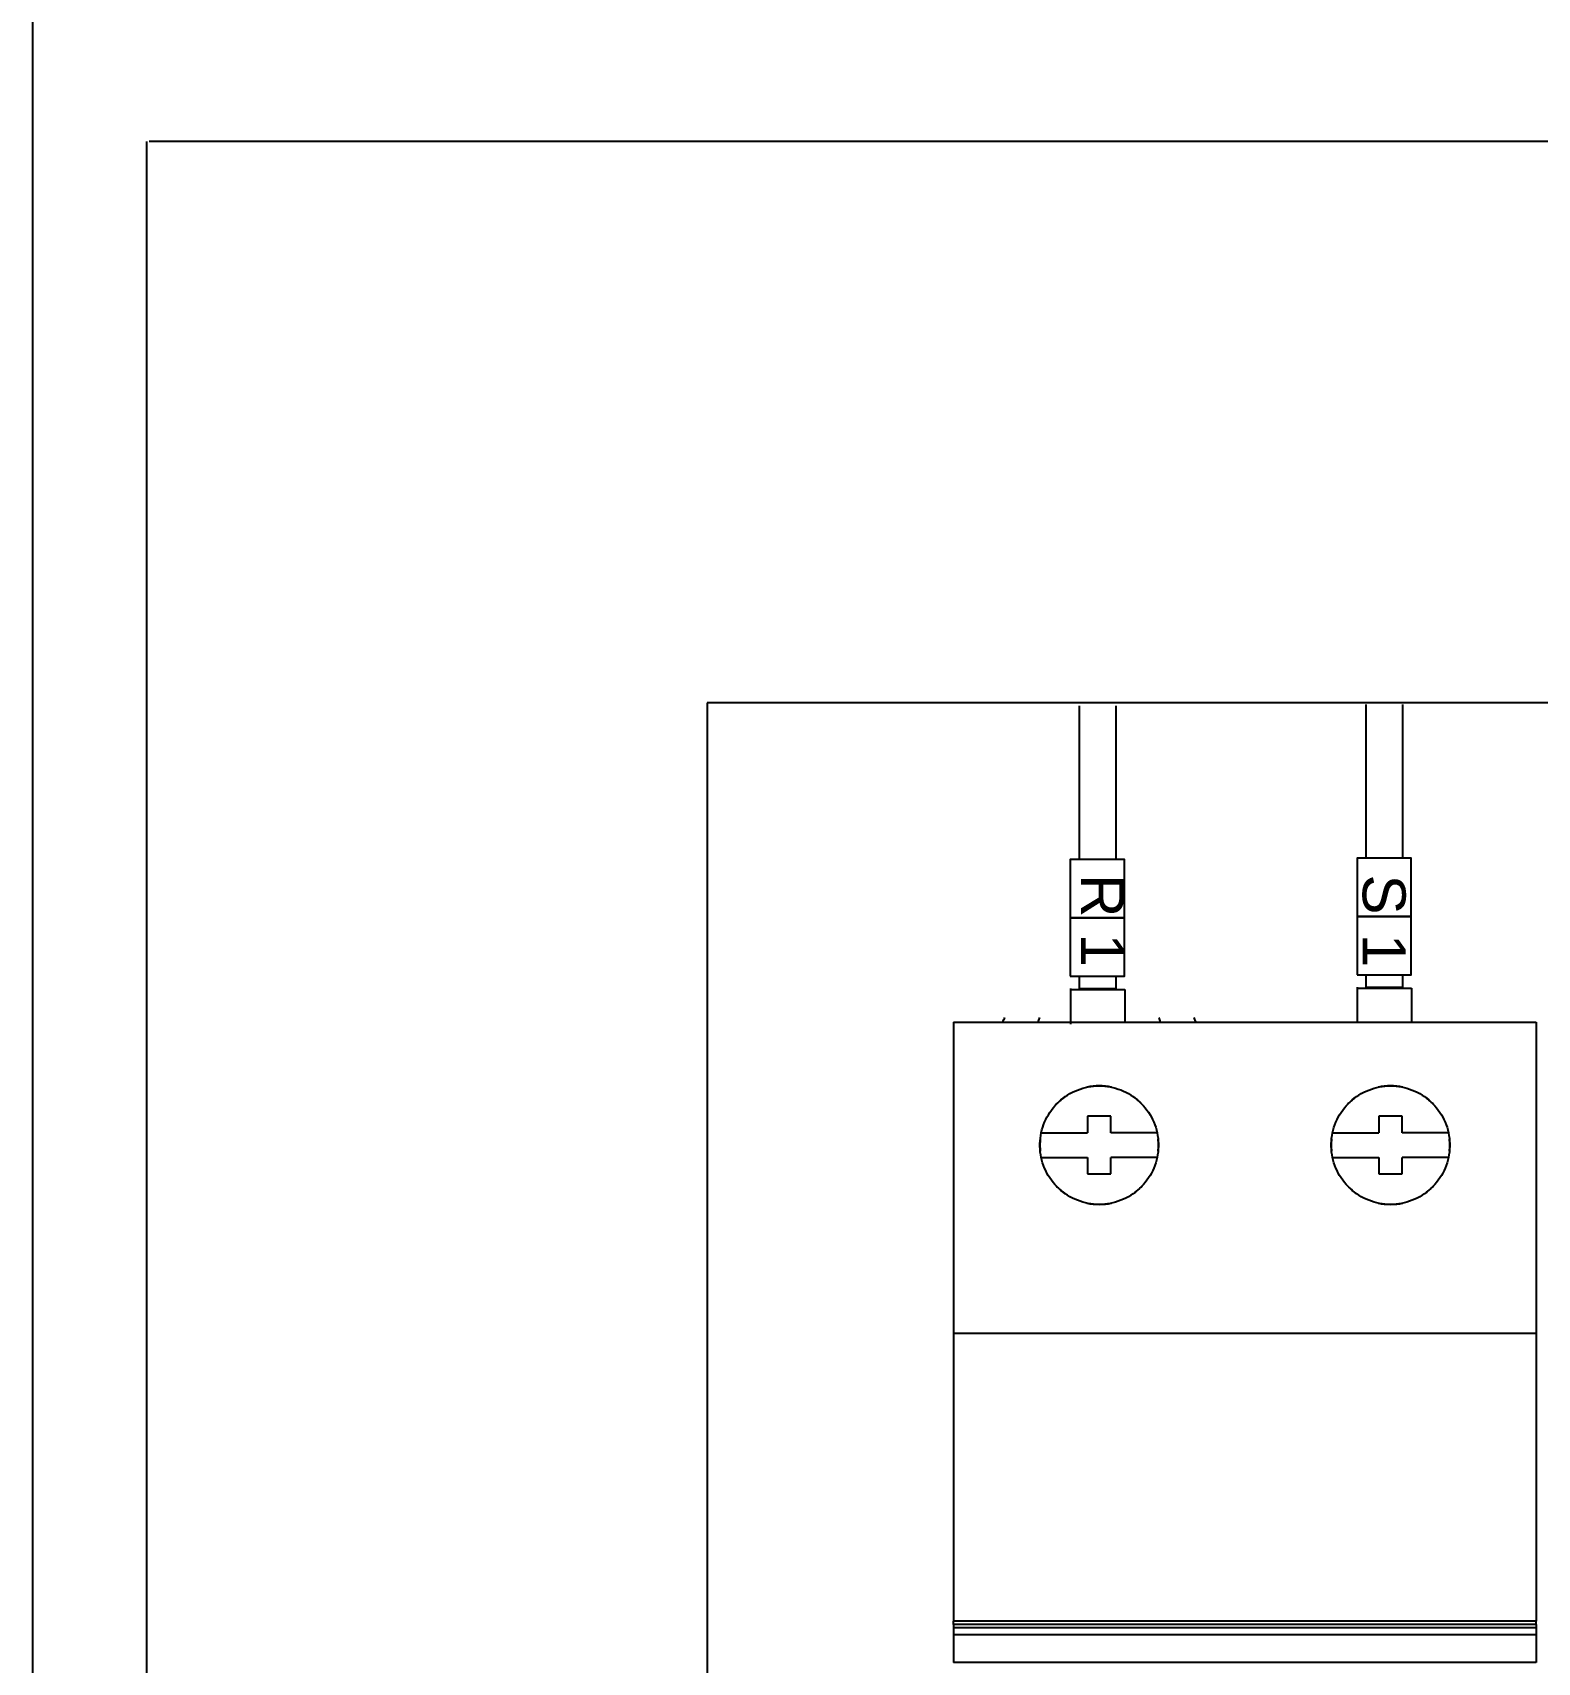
# Model space of a CAD drawing. Header units: millimetres. Extents: x 3609 to 5941, y 2453 to 3731.
# Drawn here: x 4131.8 to 4219.4, y 2758.4 to 2853.3 of the extents above; entities that cross this region are included whole.
import ezdxf

# ---------------------------------------------------------------- set-up
doc = ezdxf.new("R2010")
doc.units = ezdxf.units.MM
doc.styles.get("Standard").update_dxf_attribs({"font": 'arial.ttf'})

msp = doc.modelspace()

# ---------------------------------------------------------------- linework, layer by layer
for p, q in [((4131.79, 2905.1), (4131.79, 2453.1)), ((4138.427, 2846.942), (4138.427, 2510.903)), ((4468.576, 2846.925), (4138.576, 2846.925)), ((4171.042, 2814.284), (4171.042, 2543.584)), ((4431.542, 2814.284), (4171.042, 2814.284)), ((4192.687, 2814.1), (4192.687, 2805.164)), ((4194.838, 2805.164), (4194.838, 2814.1)), ((4209.372, 2814.178), (4209.372, 2805.242)), ((4211.524, 2805.242), (4211.524, 2814.178)), ((4192.687, 2801.795), (4192.687, 2801.745)), ((4194.838, 2801.745), (4194.838, 2801.795)), ((4209.372, 2801.873), (4209.372, 2801.823)), ((4211.524, 2801.823), (4211.524, 2801.873)), ((4192.687, 2798.376), (4192.687, 2797.66)), ((4194.838, 2797.66), (4194.838, 2798.376)), ((4209.372, 2798.454), (4209.372, 2797.738)), ((4211.524, 2797.738), (4211.524, 2798.454)), ((4192.181, 2797.66), (4192.181, 2795.574)), ((4192.181, 2797.597), (4195.345, 2797.597)), ((4192.687, 2797.66), (4194.838, 2797.66)), ((4195.345, 2797.597), (4195.345, 2795.637)), ((4208.866, 2797.738), (4208.866, 2795.651)), ((4208.866, 2797.675), (4212.03, 2797.675)), ((4209.372, 2797.738), (4211.524, 2797.738)), ((4212.03, 2797.675), (4212.03, 2795.715)), ((4185.376, 2795.706), (4185.376, 2777.606)), ((4185.376, 2795.706), (4219.279, 2795.706)), ((4188.225, 2795.706), (4188.256, 2795.754)), ((4188.256, 2795.754), (4188.284, 2795.805)), ((4188.284, 2795.805), (4188.31, 2795.858)), ((4188.31, 2795.858), (4188.333, 2795.914)), ((4188.333, 2795.914), (4188.353, 2795.973)), ((4190.302, 2795.761), (4190.287, 2795.706)), ((4190.32, 2795.814), (4190.302, 2795.761)), ((4190.34, 2795.865), (4190.32, 2795.814)), ((4190.363, 2795.914), (4190.34, 2795.865)), ((4190.388, 2795.961), (4190.363, 2795.914)), ((4197.353, 2795.888), (4197.325, 2795.944)), ((4197.378, 2795.83), (4197.353, 2795.888)), ((4197.399, 2795.77), (4197.378, 2795.83)), ((4197.416, 2795.706), (4197.399, 2795.77)), ((4199.35, 2795.973), (4199.37, 2795.914)), ((4199.37, 2795.914), (4199.394, 2795.858)), ((4199.394, 2795.858), (4199.42, 2795.805)), ((4199.42, 2795.805), (4199.448, 2795.754)), ((4199.448, 2795.754), (4199.479, 2795.706)), ((4219.279, 2795.706), (4219.279, 2777.606)), ((4192.152, 2791.541), (4192.295, 2791.618)), ((4192.295, 2791.618), (4192.441, 2791.688)), ((4192.441, 2791.688), (4192.591, 2791.75)), ((4192.591, 2791.75), (4192.743, 2791.806)), ((4192.743, 2791.806), (4192.897, 2791.854)), ((4192.897, 2791.854), (4193.053, 2791.895)), ((4193.053, 2791.895), (4193.21, 2791.929)), ((4193.21, 2791.929), (4193.368, 2791.955)), ((4193.368, 2791.955), (4193.528, 2791.974)), ((4193.528, 2791.974), (4193.689, 2791.986)), ((4193.689, 2791.986), (4193.852, 2791.989)), ((4193.852, 2791.989), (4194.014, 2791.986)), ((4194.014, 2791.986), (4194.175, 2791.974)), ((4194.175, 2791.974), (4194.335, 2791.956)), ((4194.335, 2791.956), (4194.493, 2791.929)), ((4194.493, 2791.929), (4194.65, 2791.896)), ((4194.65, 2791.896), (4194.806, 2791.854)), ((4194.806, 2791.854), (4194.961, 2791.806)), ((4194.961, 2791.806), (4195.113, 2791.751)), ((4195.113, 2791.751), (4195.262, 2791.688)), ((4195.262, 2791.688), (4195.408, 2791.618)), ((4195.408, 2791.618), (4195.551, 2791.542)), ((4209.102, 2791.54), (4209.245, 2791.617)), ((4209.245, 2791.617), (4209.391, 2791.687)), ((4209.391, 2791.687), (4209.541, 2791.75)), ((4209.541, 2791.75), (4209.693, 2791.806)), ((4209.693, 2791.806), (4209.847, 2791.854)), ((4209.847, 2791.854), (4210.003, 2791.895)), ((4210.003, 2791.895), (4210.161, 2791.929)), ((4210.161, 2791.929), (4210.319, 2791.955)), ((4210.319, 2791.955), (4210.479, 2791.974)), ((4210.479, 2791.974), (4210.64, 2791.986)), ((4210.64, 2791.986), (4210.803, 2791.989)), ((4210.803, 2791.989), (4210.966, 2791.986)), ((4210.966, 2791.986), (4211.127, 2791.974)), ((4211.127, 2791.974), (4211.287, 2791.955)), ((4211.287, 2791.955), (4211.445, 2791.929)), ((4211.445, 2791.929), (4211.603, 2791.895)), ((4211.603, 2791.895), (4211.759, 2791.854)), ((4211.759, 2791.854), (4211.913, 2791.806)), ((4211.913, 2791.806), (4212.065, 2791.75)), ((4212.065, 2791.75), (4212.215, 2791.687)), ((4212.215, 2791.687), (4212.361, 2791.617)), ((4212.361, 2791.617), (4212.504, 2791.541)), ((4191.073, 2790.583), (4191.172, 2790.711)), ((4191.172, 2790.711), (4191.277, 2790.835)), ((4191.277, 2790.835), (4191.387, 2790.953)), ((4191.387, 2790.953), (4191.503, 2791.065)), ((4191.503, 2791.065), (4191.623, 2791.172)), ((4191.623, 2791.172), (4191.749, 2791.274)), ((4191.749, 2791.274), (4191.879, 2791.369)), ((4191.879, 2791.369), (4192.014, 2791.458)), ((4192.014, 2791.458), (4192.152, 2791.541)), ((4195.551, 2791.542), (4195.689, 2791.459)), ((4195.689, 2791.459), (4195.824, 2791.37)), ((4195.824, 2791.37), (4195.954, 2791.274)), ((4195.954, 2791.274), (4196.08, 2791.173)), ((4196.08, 2791.173), (4196.2, 2791.066)), ((4196.2, 2791.066), (4196.316, 2790.953)), ((4196.316, 2790.953), (4196.426, 2790.835)), ((4196.426, 2790.835), (4196.531, 2790.712)), ((4196.531, 2790.712), (4196.63, 2790.584)), ((4208.023, 2790.581), (4208.122, 2790.709)), ((4208.122, 2790.709), (4208.227, 2790.833)), ((4208.227, 2790.833), (4208.337, 2790.951)), ((4208.337, 2790.951), (4208.452, 2791.064)), ((4208.452, 2791.064), (4208.573, 2791.171)), ((4208.573, 2791.171), (4208.698, 2791.272)), ((4208.698, 2791.272), (4208.828, 2791.368)), ((4208.828, 2791.368), (4208.963, 2791.457)), ((4208.963, 2791.457), (4209.102, 2791.54)), ((4212.504, 2791.541), (4212.643, 2791.458)), ((4212.643, 2791.458), (4212.778, 2791.368)), ((4212.778, 2791.368), (4212.908, 2791.273)), ((4212.908, 2791.273), (4213.033, 2791.171)), ((4213.033, 2791.171), (4213.154, 2791.064)), ((4213.154, 2791.064), (4213.269, 2790.951)), ((4213.269, 2790.951), (4213.379, 2790.833)), ((4213.379, 2790.833), (4213.484, 2790.71)), ((4213.484, 2790.71), (4213.583, 2790.581)), ((4190.564, 2789.579), (4190.616, 2789.732)), ((4190.616, 2789.732), (4190.675, 2789.882)), ((4190.675, 2789.882), (4190.741, 2790.029)), ((4190.741, 2790.029), (4190.814, 2790.173)), ((4190.814, 2790.173), (4190.894, 2790.313)), ((4190.894, 2790.313), (4190.981, 2790.45)), ((4190.981, 2790.45), (4191.073, 2790.583)), ((4193.181, 2790.218), (4193.181, 2789.26)), ((4194.522, 2790.218), (4193.181, 2790.218)), ((4194.522, 2789.26), (4194.522, 2790.218)), ((4196.63, 2790.584), (4196.722, 2790.451)), ((4196.722, 2790.451), (4196.809, 2790.314)), ((4196.809, 2790.314), (4196.889, 2790.174)), ((4196.889, 2790.174), (4196.962, 2790.03)), ((4196.962, 2790.03), (4197.028, 2789.883)), ((4197.028, 2789.883), (4197.087, 2789.733)), ((4197.087, 2789.733), (4197.139, 2789.58)), ((4207.515, 2789.577), (4207.567, 2789.73)), ((4207.567, 2789.73), (4207.626, 2789.88)), ((4207.626, 2789.88), (4207.692, 2790.027)), ((4207.692, 2790.027), (4207.765, 2790.171)), ((4207.765, 2790.171), (4207.844, 2790.311)), ((4207.844, 2790.311), (4207.931, 2790.448)), ((4207.931, 2790.448), (4208.023, 2790.581)), ((4210.133, 2790.218), (4210.133, 2789.26)), ((4211.474, 2790.218), (4210.133, 2790.218)), ((4211.474, 2789.26), (4211.474, 2790.218)), ((4213.583, 2790.581), (4213.675, 2790.449)), ((4213.675, 2790.449), (4213.762, 2790.312)), ((4213.762, 2790.312), (4213.841, 2790.172)), ((4213.841, 2790.172), (4213.914, 2790.028)), ((4213.914, 2790.028), (4213.98, 2789.882)), ((4213.98, 2789.882), (4214.039, 2789.732)), ((4214.039, 2789.732), (4214.091, 2789.579)), ((4190.405, 2788.624), (4190.413, 2788.785)), ((4190.413, 2788.785), (4190.428, 2788.946)), ((4190.428, 2788.946), (4190.451, 2789.107)), ((4190.451, 2789.107), (4190.481, 2789.266)), ((4190.48, 2789.26), (4193.181, 2789.26)), ((4190.481, 2789.266), (4190.519, 2789.424)), ((4190.519, 2789.424), (4190.564, 2789.579)), ((4197.224, 2789.26), (4194.522, 2789.26)), ((4197.139, 2789.58), (4197.184, 2789.425)), ((4197.184, 2789.425), (4197.222, 2789.267)), ((4197.222, 2789.267), (4197.253, 2789.108)), ((4197.253, 2789.108), (4197.276, 2788.948)), ((4197.276, 2788.948), (4197.291, 2788.787)), ((4197.291, 2788.787), (4197.299, 2788.626)), ((4207.356, 2788.622), (4207.364, 2788.783)), ((4207.364, 2788.783), (4207.379, 2788.944)), ((4207.379, 2788.944), (4207.402, 2789.105)), ((4207.402, 2789.105), (4207.432, 2789.264)), ((4207.431, 2789.26), (4210.133, 2789.26)), ((4207.432, 2789.264), (4207.47, 2789.422)), ((4207.47, 2789.422), (4207.515, 2789.577)), ((4214.175, 2789.26), (4211.474, 2789.26)), ((4214.091, 2789.579), (4214.136, 2789.423)), ((4214.136, 2789.423), (4214.174, 2789.266)), ((4214.174, 2789.266), (4214.204, 2789.107)), ((4214.204, 2789.107), (4214.227, 2788.946)), ((4214.227, 2788.946), (4214.242, 2788.786)), ((4214.242, 2788.786), (4214.25, 2788.625)), ((4190.405, 2788.463), (4190.405, 2788.624)), ((4190.412, 2788.302), (4190.405, 2788.463)), ((4190.427, 2788.141), (4190.412, 2788.302)), ((4190.45, 2787.981), (4190.427, 2788.141)), ((4190.48, 2787.821), (4190.45, 2787.981)), ((4190.48, 2787.823), (4193.181, 2787.823)), ((4190.518, 2787.663), (4190.48, 2787.821)), ((4193.181, 2787.823), (4193.181, 2786.866)), ((4197.224, 2787.823), (4194.522, 2787.823)), ((4194.522, 2786.866), (4194.522, 2787.823)), ((4197.223, 2787.822), (4197.186, 2787.665)), ((4197.254, 2787.982), (4197.223, 2787.822)), ((4197.276, 2788.142), (4197.254, 2787.982)), ((4197.291, 2788.303), (4197.276, 2788.142)), ((4197.299, 2788.465), (4197.291, 2788.303)), ((4197.299, 2788.626), (4197.299, 2788.465)), ((4207.356, 2788.461), (4207.356, 2788.622)), ((4207.364, 2788.3), (4207.356, 2788.461)), ((4207.379, 2788.14), (4207.364, 2788.3)), ((4207.402, 2787.979), (4207.379, 2788.14)), ((4207.432, 2787.82), (4207.402, 2787.979)), ((4207.431, 2787.823), (4210.133, 2787.823)), ((4207.47, 2787.662), (4207.432, 2787.82)), ((4210.133, 2787.823), (4210.133, 2786.866)), ((4214.175, 2787.823), (4211.474, 2787.823)), ((4211.474, 2786.866), (4211.474, 2787.823)), ((4214.175, 2787.822), (4214.137, 2787.664)), ((4214.205, 2787.981), (4214.175, 2787.822)), ((4214.228, 2788.142), (4214.205, 2787.981)), ((4214.243, 2788.303), (4214.228, 2788.142)), ((4214.25, 2788.464), (4214.243, 2788.303)), ((4214.25, 2788.625), (4214.25, 2788.464)), ((4190.563, 2787.508), (4190.518, 2787.663)), ((4190.615, 2787.355), (4190.563, 2787.508)), ((4190.674, 2787.204), (4190.615, 2787.355)), ((4190.74, 2787.057), (4190.674, 2787.204)), ((4190.813, 2786.913), (4190.74, 2787.057)), ((4190.892, 2786.773), (4190.813, 2786.913)), ((4193.181, 2786.866), (4194.522, 2786.866)), ((4196.891, 2786.914), (4196.812, 2786.774)), ((4196.964, 2787.058), (4196.891, 2786.914)), ((4197.03, 2787.205), (4196.964, 2787.058)), ((4197.089, 2787.356), (4197.03, 2787.205)), ((4197.141, 2787.509), (4197.089, 2787.356)), ((4197.186, 2787.665), (4197.141, 2787.509)), ((4207.515, 2787.507), (4207.47, 2787.662)), ((4207.567, 2787.354), (4207.515, 2787.507)), ((4207.626, 2787.204), (4207.567, 2787.354)), ((4207.692, 2787.057), (4207.626, 2787.204)), ((4207.764, 2786.913), (4207.692, 2787.057)), ((4207.844, 2786.772), (4207.764, 2786.913)), ((4210.133, 2786.866), (4211.474, 2786.866)), ((4213.843, 2786.914), (4213.763, 2786.773)), ((4213.916, 2787.058), (4213.843, 2786.914)), ((4213.981, 2787.205), (4213.916, 2787.058)), ((4214.04, 2787.355), (4213.981, 2787.205)), ((4214.092, 2787.508), (4214.04, 2787.355)), ((4214.137, 2787.664), (4214.092, 2787.508)), ((4190.979, 2786.636), (4190.892, 2786.773)), ((4191.072, 2786.503), (4190.979, 2786.636)), ((4191.171, 2786.374), (4191.072, 2786.503)), ((4191.275, 2786.251), (4191.171, 2786.374)), ((4191.386, 2786.132), (4191.275, 2786.251)), ((4191.501, 2786.019), (4191.386, 2786.132)), ((4191.622, 2785.912), (4191.501, 2786.019)), ((4191.747, 2785.811), (4191.622, 2785.912)), ((4196.082, 2785.913), (4195.957, 2785.811)), ((4196.203, 2786.02), (4196.082, 2785.913)), ((4196.319, 2786.133), (4196.203, 2786.02)), ((4196.429, 2786.251), (4196.319, 2786.133)), ((4196.533, 2786.375), (4196.429, 2786.251)), ((4196.632, 2786.503), (4196.533, 2786.375)), ((4196.725, 2786.637), (4196.632, 2786.503)), ((4196.812, 2786.774), (4196.725, 2786.637)), ((4207.931, 2786.635), (4207.844, 2786.772)), ((4208.023, 2786.503), (4207.931, 2786.635)), ((4208.122, 2786.374), (4208.023, 2786.503)), ((4208.227, 2786.251), (4208.122, 2786.374)), ((4208.337, 2786.132), (4208.227, 2786.251)), ((4208.453, 2786.019), (4208.337, 2786.132)), ((4208.573, 2785.912), (4208.453, 2786.019)), ((4208.699, 2785.811), (4208.573, 2785.912)), ((4213.034, 2785.913), (4212.908, 2785.811)), ((4213.154, 2786.02), (4213.034, 2785.913)), ((4213.27, 2786.133), (4213.154, 2786.02)), ((4213.38, 2786.251), (4213.27, 2786.133)), ((4213.485, 2786.375), (4213.38, 2786.251)), ((4213.584, 2786.503), (4213.485, 2786.375)), ((4213.677, 2786.636), (4213.584, 2786.503)), ((4213.763, 2786.773), (4213.677, 2786.636)), ((4191.878, 2785.715), (4191.747, 2785.811)), ((4192.013, 2785.625), (4191.878, 2785.715)), ((4192.152, 2785.542), (4192.013, 2785.625)), ((4192.294, 2785.466), (4192.152, 2785.542)), ((4192.441, 2785.396), (4192.294, 2785.466)), ((4192.59, 2785.333), (4192.441, 2785.396)), ((4192.742, 2785.277), (4192.59, 2785.333)), ((4192.897, 2785.229), (4192.742, 2785.277)), ((4193.053, 2785.188), (4192.897, 2785.229)), ((4193.21, 2785.154), (4193.053, 2785.188)), ((4193.369, 2785.128), (4193.21, 2785.154)), ((4193.528, 2785.109), (4193.369, 2785.128)), ((4193.689, 2785.098), (4193.528, 2785.109)), ((4193.852, 2785.094), (4193.689, 2785.098)), ((4194.015, 2785.098), (4193.852, 2785.094)), ((4194.176, 2785.109), (4194.015, 2785.098)), ((4194.335, 2785.128), (4194.176, 2785.109)), ((4194.494, 2785.154), (4194.335, 2785.128)), ((4194.651, 2785.188), (4194.494, 2785.154)), ((4194.807, 2785.229), (4194.651, 2785.188)), ((4194.962, 2785.278), (4194.807, 2785.229)), ((4195.114, 2785.333), (4194.962, 2785.278)), ((4195.263, 2785.396), (4195.114, 2785.333)), ((4195.41, 2785.466), (4195.263, 2785.396)), ((4195.553, 2785.543), (4195.41, 2785.466)), ((4195.692, 2785.626), (4195.553, 2785.543)), ((4195.826, 2785.715), (4195.692, 2785.626)), ((4195.957, 2785.811), (4195.826, 2785.715)), ((4208.829, 2785.715), (4208.699, 2785.811)), ((4208.964, 2785.626), (4208.829, 2785.715)), ((4209.103, 2785.542), (4208.964, 2785.626)), ((4209.246, 2785.466), (4209.103, 2785.542)), ((4209.392, 2785.396), (4209.246, 2785.466)), ((4209.542, 2785.333), (4209.392, 2785.396)), ((4209.694, 2785.277), (4209.542, 2785.333)), ((4209.848, 2785.229), (4209.694, 2785.277)), ((4210.004, 2785.188), (4209.848, 2785.229)), ((4210.162, 2785.154), (4210.004, 2785.188)), ((4210.32, 2785.128), (4210.162, 2785.154)), ((4210.48, 2785.109), (4210.32, 2785.128)), ((4210.641, 2785.098), (4210.48, 2785.109)), ((4210.803, 2785.094), (4210.641, 2785.098)), ((4210.966, 2785.098), (4210.803, 2785.094)), ((4211.127, 2785.109), (4210.966, 2785.098)), ((4211.287, 2785.128), (4211.127, 2785.109)), ((4211.445, 2785.154), (4211.287, 2785.128)), ((4211.603, 2785.188), (4211.445, 2785.154)), ((4211.759, 2785.229), (4211.603, 2785.188)), ((4211.913, 2785.278), (4211.759, 2785.229)), ((4212.065, 2785.333), (4211.913, 2785.278)), ((4212.215, 2785.396), (4212.065, 2785.333)), ((4212.361, 2785.466), (4212.215, 2785.396)), ((4212.504, 2785.543), (4212.361, 2785.466)), ((4212.643, 2785.626), (4212.504, 2785.543)), ((4212.778, 2785.715), (4212.643, 2785.626)), ((4212.908, 2785.811), (4212.778, 2785.715)), ((4185.376, 2777.606), (4185.376, 2760.843)), ((4185.376, 2777.606), (4219.279, 2777.606)), ((4219.279, 2777.606), (4219.279, 2760.843)), ((4185.376, 2760.652), (4185.376, 2760.843)), ((4219.279, 2760.843), (4185.376, 2760.843)), ((4219.279, 2760.652), (4185.376, 2760.652)), ((4185.376, 2760.652), (4185.376, 2760.46)), ((4185.376, 2760.46), (4185.376, 2760.054)), ((4219.279, 2760.46), (4185.376, 2760.46)), ((4219.279, 2760.652), (4219.279, 2760.843)), ((4219.279, 2760.652), (4219.279, 2760.46)), ((4219.279, 2760.46), (4219.279, 2760.054)), ((4219.279, 2760.054), (4185.376, 2760.054)), ((4185.376, 2760.054), (4185.376, 2758.448)), ((4219.279, 2760.054), (4219.279, 2758.448)), ((4219.279, 2758.448), (4185.376, 2758.448))]:
    msp.add_line(p, q)
for points in [[(4192.172, 2801.795), (4195.318, 2801.795), (4195.318, 2805.164), (4192.172, 2805.164)], [(4208.857, 2801.873), (4212.004, 2801.873), (4212.004, 2805.242), (4208.857, 2805.242)], [(4192.169, 2798.376), (4195.316, 2798.376), (4195.316, 2801.745), (4192.169, 2801.745)], [(4208.855, 2798.454), (4212.001, 2798.454), (4212.001, 2801.823), (4208.855, 2801.823)]]:
    msp.add_lwpolyline(points, close=True)
for centre, start, end in [((4193.852, 2788.542), 78.0278, 101.97978), ((4210.803, 2788.542), 78.01594, 101.99015), ((4193.852, 2788.542), 125.98007, 137.95598), ((4193.852, 2788.542), 45.0562, 54.02883), ((4210.803, 2788.542), 126.02092, 138.0021), ((4210.803, 2788.542), 41.9891, 53.98454), ((4193.852, 2788.542), 173.97651, 180.00002), ((4193.852, 2788.542), 0, 6.04476), ((4210.803, 2788.542), 174.00992, 180.00002), ((4210.803, 2788.542), 0, 6.02677), ((4193.852, 2788.542), 180.00002, 185.95353), ((4193.852, 2788.542), 354.06742, 0), ((4210.803, 2788.542), 180.00002, 185.98177), ((4210.803, 2788.542), 354.0547, 0), ((4193.852, 2788.542), 221.97647, 233.99272), ((4193.852, 2788.542), 306.01764, 318.01188), ((4210.803, 2788.542), 225.00473, 233.99002), ((4210.803, 2788.542), 306.01844, 318.01102), ((4193.852, 2788.542), 258.02188, 281.98481), ((4210.803, 2788.542), 258.02222, 281.98389)]:
    msp.add_arc(centre, 3.448, start, end)

# ---------------------------------------------------------------- texts
at = {"char_height": 2.5, "attachment_point": 1, "rotation": 270}
for s, insert in [('R', (4195.292, 2804.31)), ('S', (4211.683, 2804.288)), ('1', (4195.292, 2800.854)), ('1', (4211.683, 2800.832))]:
    msp.add_mtext_dynamic_manual_height_columns(s, width=2.25633, gutter_width=12.5, heights=[0], dxfattribs=dict(at, insert=insert))

doc.saveas('drawing.dxf')
